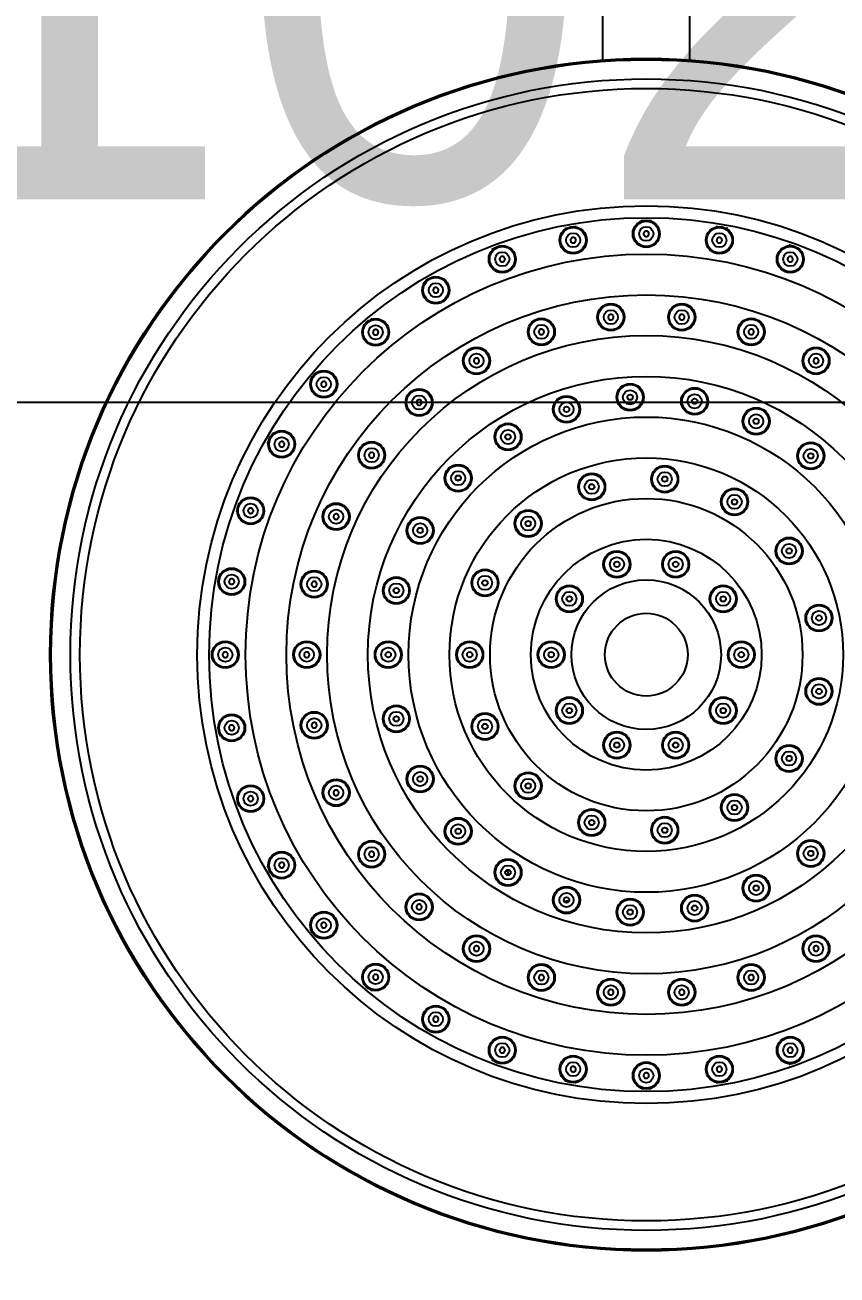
# Model space of a CAD drawing. Header units: millimetres. Extents: x -551172 to 227904, y -3435 to 261611.
# Drawn here: x 145126.3 to 145275.7, y 90721.6 to 90951.8 of the extents above; entities that cross this region are included whole.
import ezdxf

# ---------------------------------------------------------------- set-up
doc = ezdxf.new("R2010")
doc.units = ezdxf.units.MM
doc.header["$LTSCALE"] = 100
doc.header["$PDMODE"] = 3
doc.layers.get('DEFPOINTS').update_dxf_attribs({"color": 248})
doc.layers.add('E-DIM(IN)', color=14, linetype='Continuous')
doc.layers.add('F-HAT', color=251, linetype='Continuous')
doc.styles.add('YOURNAME', font='HYWULM.TTF')
doc.dimstyles.new('YOURNAME-50', dxfattribs={"dimscale": 50, "dimtxt": 1.8, "dimasz": 0.9, "dimexe": 1, "dimexo": 3, "dimgap": 0.7, "dimtad": 1, "dimdec": 0, "dimzin": 0, "dimdsep": 46, "dimtxsty": 'YOURNAME', "dimblk": 'ARCHTICK', "dimcen": 0, "dimclrd": 1, "dimclre": 1, "dimclrt": 7, "dimadec": 0, "dimazin": 0, "dimtfac": 1, "dimtdec": 0, "dimtix": 1, "dimtmove": 2, "dimatfit": 3, "dimldrblk": 'ARCHTICK', "dimfxl": 0, "dimtolj": 1, "dimtzin": 0, "dimarcsym": 0})

# ---------------------------------------------------------------- blocks, each defined once
blk = doc.blocks.new('_ArchTick')
at = {"color": 0, "linetype": 'ByBlock', "const_width": 0.15}
blk.add_lwpolyline([(-0.5, -0.5), (0.5, 0.5)], dxfattribs=at)
blk = doc.blocks.new('*D283')
at = {"layer": 'DEFPOINTS', "color": 0}
for p in [(144720.63, 90882.25), (144720.63, 90882.25), (145740.63, 90882.25)]:
    blk.add_point(p, dxfattribs=at)
at = {"layer": 'E-DIM(IN)', "lineweight": -2}
for p, q in [((144720.63, 91032.25), (144720.63, 90932.25)), ((145740.63, 91032.25), (145740.63, 90932.25)), ((145740.63, 90882.25), (144720.63, 90882.25))]:
    blk.add_line(p, q, dxfattribs=at)
at = {"layer": 'E-DIM(IN)', "lineweight": -2, "xscale": 45, "yscale": 45, "zscale": 45, "rotation": 180}
blk.add_blockref('_ArchTick', (144720.63, 90882.25), dxfattribs=at)
at = {"layer": 'E-DIM(IN)', "lineweight": -2, "xscale": 45, "yscale": 45, "zscale": 45}
blk.add_blockref('_ArchTick', (145740.63, 90882.25), dxfattribs=at)
at = {"layer": 'E-DIM(IN)', "color": 7, "insert": (145230.63, 90964.04), "char_height": 90, "attachment_point": 5, "style": 'YOURNAME'}
blk.add_mtext('\\A1;1020', dxfattribs=at)
blk = doc.blocks.new('*D291')
at = {"layer": 'DEFPOINTS', "color": 0}
for p in [(144905.63, 91301.8), (144905.63, 89901.8), (145120.92, 89901.8)]:
    blk.add_point(p, dxfattribs=at)
at = {"layer": 'E-DIM(IN)', "lineweight": -2}
for p, q in [((145055.63, 91301.8), (145170.92, 91301.8)), ((145120.92, 91301.8), (145120.92, 89901.8)), ((145055.63, 89901.8), (145170.92, 89901.8))]:
    blk.add_line(p, q, dxfattribs=at)
at = {"layer": 'E-DIM(IN)', "lineweight": -2, "xscale": 45, "yscale": 45, "zscale": 45}
for p, rotation in [((145120.92, 91301.8), 90), ((145120.92, 89901.8), 270)]:
    blk.add_blockref('_ArchTick', p, dxfattribs=dict(at, rotation=rotation))
at = {"layer": 'E-DIM(IN)', "color": 7, "insert": (145039.12, 90601.8), "char_height": 90, "attachment_point": 5, "rotation": 90, "style": 'YOURNAME'}
blk.add_mtext('\\A1;1400', dxfattribs=at)

msp = doc.modelspace()

# ---------------------------------------------------------------- linework, layer by layer
at = {"layer": 'F-HAT'}
for p, q in [((145232.63, 90945.33), (145232.63, 91171.8)), ((145248.63, 90945.33), (145248.63, 91171.8)), ((145259.76, 90897.58), (145259.81, 90897.75)), ((145258.59, 90893.19), (145258.64, 90893.39)), ((145251.06, 90884.42), (145251.01, 90884.23)), ((145249.93, 90880.21), (145249.88, 90880.02)), ((145259.34, 90877.08), (145259.12, 90877.02)), ((145271.65, 90874.62), (145271.6, 90874.8)), ((145203.92, 90867.4), (145203.74, 90867.35)), ((145206.41, 90868.07), (145205.84, 90867.92)), ((145208.47, 90868.62), (145208.28, 90868.57)), ((145229.21, 90868.8), (145229.25, 90868.62)), ((145230.37, 90864.44), (145230.42, 90864.26)), ((145198.88, 90856.42), (145198.92, 90856.24)), ((145233.19, 90853.92), (145233.25, 90853.7)), ((145234.12, 90850.46), (145234.18, 90850.23)), ((145196.43, 90846.22), (145196.49, 90846.02)), ((145270.36, 90841.21), (145270.54, 90841.25)), ((145274.71, 90842.37), (145274.9, 90842.42)), ((145256.23, 90837.42), (145256.54, 90837.5)), ((145258.65, 90838.07), (145258.97, 90838.15)), ((145222.6, 90833.59), (145222.29, 90833.5)), ((145225.02, 90834.23), (145224.72, 90834.15)), ((145192.98, 90825.65), (145192.68, 90825.57)), ((145195.54, 90826.33), (145195.23, 90826.25)), ((145177.58, 90821.52), (145177.42, 90821.48)), ((145181.98, 90822.7), (145181.77, 90822.64)), ((145247.14, 90821.19), (145247.08, 90821.43)), ((145248.07, 90817.73), (145248.01, 90817.96)), ((145207.38, 90805.37), (145207.46, 90805.08)), ((145208.15, 90802.49), (145208.23, 90802.19)), ((145271.24, 90801.68), (145271.47, 90801.45)), ((145273.13, 90799.79), (145273.37, 90799.55)), ((145214.5, 90798.1), (145214.55, 90797.92)), ((145215.01, 90796.19), (145215.27, 90795.24)), ((145215.74, 90793.5), (145215.78, 90793.33)), ((145225.55, 90790.38), (145226.45, 90790.62)), ((145228.22, 90791.09), (145228.37, 90791.13)), ((145223.6, 90789.85), (145223.79, 90789.9))]:
    msp.add_line(p, q, dxfattribs=at)
for centre, radius in [((145240.63, 90835.83), 109.79), ((145240.63, 90835.83), 109.68), ((145240.63, 90835.83), 109.53), ((145240.63, 90835.83), 106.01), ((145240.63, 90835.83), 104.26), ((145240.63, 90835.83), 82.66), ((145240.63, 90835.83), 80.46), ((145240.63, 90913.33), 2.5), ((145240.63, 90913.33), 2.32), ((145227.17, 90912.15), 2.5), ((145227.17, 90912.15), 2.32), ((145227.17, 90912.15), 1.31), ((145240.63, 90913.33), 1.31), ((145254.09, 90912.15), 2.5), ((145254.09, 90912.15), 2.32), ((145254.09, 90912.15), 1.31), ((145214.12, 90908.65), 2.5), ((145214.12, 90908.65), 2.32), ((145267.14, 90908.65), 2.5), ((145267.14, 90908.65), 2.32), ((145240.63, 90835.83), 73.76), ((145214.12, 90908.65), 1.31), ((145267.14, 90908.65), 1.31), ((145201.88, 90902.94), 2.5), ((145201.88, 90902.94), 2.32), ((145201.88, 90902.94), 1.31), ((145240.63, 90835.83), 66.24), ((145234.1, 90897.98), 2.5), ((145234.1, 90897.98), 2.32), ((145234.1, 90897.98), 1.31), ((145247.16, 90897.98), 2.5), ((145247.16, 90897.98), 2.32), ((145247.16, 90897.98), 1.31), ((145190.81, 90895.2), 2.5), ((145190.81, 90895.2), 2.32), ((145190.81, 90895.2), 1.31), ((145221.32, 90895.27), 2.5), ((145221.32, 90895.27), 2.32), ((145221.32, 90895.27), 1.31), ((145259.94, 90895.27), 2.5), ((145259.94, 90895.27), 2.32), ((145259.94, 90895.27), 1.31), ((145240.63, 90835.83), 58.76), ((145209.38, 90889.95), 2.5), ((145209.38, 90889.95), 2.32), ((145271.88, 90889.95), 2.5), ((145271.88, 90889.95), 2.32), ((145209.38, 90889.95), 1.31), ((145271.88, 90889.95), 1.31), ((145181.26, 90885.64), 2.5), ((145181.26, 90885.64), 2.32), ((145181.26, 90885.64), 1.31), ((145240.63, 90835.83), 51.24), ((145237.65, 90883.23), 2.5), ((145237.65, 90883.23), 2.32), ((145249.53, 90882.49), 2.5), ((145198.81, 90882.27), 2.5), ((145198.81, 90882.27), 2.32), ((145198.81, 90882.27), 1.31), ((145225.95, 90881), 2.5), ((145225.95, 90881), 2.32), ((145237.65, 90883.23), 1.31), ((145237.65, 90883.23), 0.5), ((145249.53, 90882.49), 2.32), ((145249.53, 90882.49), 1.31), ((145249.53, 90882.49), 0.5), ((145225.95, 90881), 1.31), ((145225.95, 90881), 0.5), ((145260.85, 90878.81), 2.5), ((145260.85, 90878.81), 2.32), ((145240.63, 90835.83), 43.76), ((145215.18, 90875.93), 2.5), ((145215.18, 90875.93), 2.32), ((145260.85, 90878.81), 1.31), ((145260.85, 90878.81), 0.5), ((145173.51, 90874.58), 2.5), ((145173.51, 90874.58), 2.32), ((145173.51, 90874.58), 1.31), ((145215.18, 90875.93), 1.31), ((145215.18, 90875.93), 0.5), ((145190.07, 90872.56), 2.5), ((145190.07, 90872.56), 2.32), ((145190.07, 90872.56), 1.31), ((145270.91, 90872.43), 2.5), ((145270.91, 90872.43), 2.32), ((145270.91, 90872.43), 1.31), ((145240.63, 90835.83), 36.24), ((145270.91, 90872.43), 0.5), ((145206, 90868.34), 2.5), ((145206, 90868.34), 2.32), ((145206, 90868.34), 1.31), ((145206, 90868.34), 0.5), ((145230.59, 90866.74), 2.5), ((145230.59, 90866.74), 2.32), ((145244.03, 90868.15), 2.5), ((145244.03, 90868.15), 2.32), ((145244.03, 90868.15), 1.31), ((145230.59, 90866.74), 1.31), ((145230.59, 90866.74), 0.5), ((145244.03, 90868.15), 0.5), ((145167.8, 90862.33), 2.5), ((145167.8, 90862.33), 2.32), ((145240.63, 90835.83), 28.76), ((145256.88, 90863.97), 2.5), ((145256.88, 90863.97), 2.32), ((145256.88, 90863.97), 1.31), ((145256.88, 90863.97), 0.5), ((145167.8, 90862.33), 1.31), ((145183.53, 90861.25), 2.5), ((145183.53, 90861.25), 2.32), ((145183.53, 90861.25), 1.31), ((145218.88, 90859.98), 2.5), ((145218.88, 90859.98), 2.32), ((145199, 90858.71), 2.5), ((145199, 90858.71), 2.32), ((145199, 90858.71), 1.31), ((145218.88, 90859.98), 1.31), ((145218.88, 90859.98), 0.5), ((145199, 90858.71), 0.5), ((145266.92, 90854.93), 2.5), ((145240.63, 90835.83), 21.24), ((145266.92, 90854.93), 2.32), ((145266.92, 90854.93), 1.31), ((145266.92, 90854.93), 0.5), ((145235.22, 90852.47), 2.5), ((145235.22, 90852.47), 2.32), ((145235.22, 90852.47), 1.31), ((145235.22, 90852.47), 0.5), ((145246.04, 90852.47), 2.5), ((145246.04, 90852.47), 2.32), ((145246.04, 90852.47), 1.31), ((145246.04, 90852.47), 0.5), ((145164.31, 90849.28), 2.5), ((145164.31, 90849.28), 2.32), ((145164.31, 90849.28), 1.31), ((145179.5, 90848.82), 2.5), ((145179.5, 90848.82), 2.32), ((145210.94, 90849.05), 2.5), ((145210.94, 90849.05), 2.32), ((145179.5, 90848.82), 1.31), ((145194.62, 90847.64), 2.5), ((145194.62, 90847.64), 2.32), ((145194.62, 90847.64), 1.31), ((145194.62, 90847.64), 0.5), ((145210.94, 90849.05), 1.31), ((145210.94, 90849.05), 0.5), ((145226.47, 90846.11), 2.5), ((145226.47, 90846.11), 2.32), ((145240.63, 90835.83), 13.76), ((145254.79, 90846.11), 2.5), ((145254.79, 90846.11), 2.32), ((145226.47, 90846.11), 1.31), ((145226.47, 90846.11), 0.5), ((145254.79, 90846.11), 1.31), ((145254.79, 90846.11), 0.5), ((145272.42, 90842.58), 2.5), ((145272.42, 90842.58), 2.32), ((145272.42, 90842.58), 1.31), ((145240.63, 90835.83), 7.62), ((145272.42, 90842.58), 0.5), ((145163.13, 90835.83), 2.5), ((145163.13, 90835.83), 2.32), ((145163.13, 90835.83), 1.31), ((145178.13, 90835.83), 2.5), ((145178.13, 90835.83), 2.32), ((145178.13, 90835.83), 1.31), ((145193.13, 90835.83), 2.5), ((145193.13, 90835.83), 2.32), ((145193.13, 90835.83), 1.31), ((145208.13, 90835.83), 2.5), ((145208.13, 90835.83), 2.32), ((145208.13, 90835.83), 1.31), ((145223.13, 90835.83), 2.5), ((145223.13, 90835.83), 2.32), ((145223.13, 90835.83), 1.31), ((145258.13, 90835.83), 2.5), ((145258.13, 90835.83), 2.32), ((145258.13, 90835.83), 1.31), ((145193.13, 90835.83), 0.5), ((145208.13, 90835.83), 0.5), ((145223.13, 90835.83), 0.5), ((145258.13, 90835.83), 0.5), ((145272.42, 90829.07), 2.5), ((145272.42, 90829.07), 2.32), ((145272.42, 90829.07), 1.31), ((145226.47, 90825.54), 2.5), ((145226.47, 90825.54), 2.32), ((145254.79, 90825.54), 2.5), ((145254.79, 90825.54), 2.32), ((145272.42, 90829.07), 0.5), ((145179.5, 90822.83), 2.5), ((145179.5, 90822.83), 2.32), ((145194.62, 90824.01), 2.5), ((145194.62, 90824.01), 2.32), ((145194.62, 90824.01), 1.31), ((145210.94, 90822.61), 2.5), ((145226.47, 90825.54), 1.31), ((145226.47, 90825.54), 0.5), ((145254.79, 90825.54), 1.31), ((145254.79, 90825.54), 0.5), ((145164.31, 90822.37), 2.5), ((145164.31, 90822.37), 2.32), ((145164.31, 90822.37), 1.31), ((145179.5, 90822.83), 1.31), ((145194.62, 90824.01), 0.5), ((145210.94, 90822.61), 2.32), ((145210.94, 90822.61), 1.31), ((145210.94, 90822.61), 0.5), ((145235.22, 90819.18), 2.5), ((145235.22, 90819.18), 2.32), ((145235.22, 90819.18), 1.31), ((145246.04, 90819.18), 2.5), ((145246.04, 90819.18), 2.32), ((145246.04, 90819.18), 1.31), ((145235.22, 90819.18), 0.5), ((145246.04, 90819.18), 0.5), ((145266.92, 90816.72), 2.5), ((145266.92, 90816.72), 2.32), ((145266.92, 90816.72), 1.31), ((145266.92, 90816.72), 0.5), ((145199, 90812.94), 2.5), ((145199, 90812.94), 2.32), ((145199, 90812.94), 1.31), ((145218.88, 90811.67), 2.5), ((145218.88, 90811.67), 2.32), ((145167.8, 90809.32), 2.5), ((145167.8, 90809.32), 2.32), ((145183.53, 90810.41), 2.5), ((145183.53, 90810.41), 2.32), ((145183.53, 90810.41), 1.31), ((145199, 90812.94), 0.5), ((145218.88, 90811.67), 1.31), ((145218.88, 90811.67), 0.5), ((145167.8, 90809.32), 1.31), ((145256.88, 90807.68), 2.5), ((145256.88, 90807.68), 2.32), ((145256.88, 90807.68), 1.31), ((145230.59, 90804.92), 2.5), ((145230.59, 90804.92), 2.32), ((145256.88, 90807.68), 0.5), ((145206, 90803.31), 2.5), ((145206, 90803.31), 2.32), ((145206, 90803.31), 1.31), ((145230.59, 90804.92), 1.31), ((145230.59, 90804.92), 0.5), ((145244.03, 90803.51), 2.5), ((145244.03, 90803.51), 2.32), ((145244.03, 90803.51), 1.31), ((145206, 90803.31), 0.5), ((145244.03, 90803.51), 0.5), ((145190.07, 90799.09), 2.5), ((145190.07, 90799.09), 2.32), ((145190.07, 90799.09), 1.31), ((145270.91, 90799.23), 2.5), ((145270.91, 90799.23), 2.32), ((145270.91, 90799.23), 1.31), ((145173.51, 90797.08), 2.5), ((145173.51, 90797.08), 2.32), ((145173.51, 90797.08), 1.31), ((145215.18, 90795.72), 2.5), ((145215.18, 90795.72), 2.32), ((145270.91, 90799.23), 0.5), ((145215.18, 90795.72), 1.31), ((145215.18, 90795.72), 0.5), ((145260.85, 90792.85), 2.5), ((145260.85, 90792.85), 2.32), ((145225.95, 90790.65), 2.5), ((145225.95, 90790.65), 2.32), ((145260.85, 90792.85), 1.31), ((145260.85, 90792.85), 0.5), ((145198.81, 90789.38), 2.5), ((145198.81, 90789.38), 2.32), ((145198.81, 90789.38), 1.31), ((145225.95, 90790.65), 1.31), ((145225.95, 90790.65), 0.5), ((145237.65, 90788.42), 2.5), ((145237.65, 90788.42), 2.32), ((145249.53, 90789.17), 2.5), ((145249.53, 90789.17), 2.32), ((145181.26, 90786.01), 2.5), ((145181.26, 90786.01), 2.32), ((145237.65, 90788.42), 1.31), ((145237.65, 90788.42), 0.5), ((145249.53, 90789.17), 1.31), ((145249.53, 90789.17), 0.5), ((145181.26, 90786.01), 1.31), ((145209.38, 90781.7), 2.5), ((145209.38, 90781.7), 2.32), ((145271.88, 90781.7), 2.5), ((145271.88, 90781.7), 2.32), ((145209.38, 90781.7), 1.31), ((145271.88, 90781.7), 1.31), ((145190.81, 90776.46), 2.5), ((145190.81, 90776.46), 2.32), ((145190.81, 90776.46), 1.31), ((145221.32, 90776.39), 2.5), ((145221.32, 90776.39), 2.32), ((145221.32, 90776.39), 1.31), ((145259.94, 90776.39), 2.5), ((145259.94, 90776.39), 2.32), ((145259.94, 90776.39), 1.31), ((145234.1, 90773.67), 2.5), ((145234.1, 90773.67), 2.32), ((145234.1, 90773.67), 1.31), ((145247.16, 90773.67), 2.5), ((145247.16, 90773.67), 2.32), ((145247.16, 90773.67), 1.31), ((145201.88, 90768.71), 2.5), ((145201.88, 90768.71), 2.32), ((145201.88, 90768.71), 1.31), ((145214.12, 90763), 2.5), ((145214.12, 90763), 2.32), ((145267.14, 90763), 2.5), ((145267.14, 90763), 2.32), ((145214.12, 90763), 1.31), ((145267.14, 90763), 1.31), ((145227.17, 90759.5), 2.5), ((145227.17, 90759.5), 2.32), ((145227.17, 90759.5), 1.31), ((145240.63, 90758.33), 2.5), ((145240.63, 90758.33), 2.32), ((145254.09, 90759.5), 2.5), ((145254.09, 90759.5), 2.32), ((145254.09, 90759.5), 1.31), ((145240.63, 90758.33), 1.31)]:
    msp.add_circle(centre, radius, dxfattribs=at)
for start, end in [(89.3325, 90.6661), (99.2872, 100.8366), (79.1614, 80.7115), (109.9989, 110.8672), (70.0011, 70.8393), (120.0033, 120.7866), (129.2273, 130.6163), (139.3828, 140.7709), (149.2118, 150.8674), (160.0011, 160.8393), (169.1614, 170.7115), (179.3197, 180.6798), (189.2872, 190.8366), (199.1588, 199.9989), (209.1305, 210.7866), (219.2273, 220.6163), (229.3828, 230.7709), (239.2118, 239.9967), (249.1308, 250.0011), (289.1588, 289.9989), (259.1614, 260.7115), (279.2872, 280.8366), (269.3325, 270.6661)]:
    msp.add_arc((145240.63, 90835.83), 79.87, start, end, dxfattribs=at)
for points, knots in [([(145227.08, 90912.64), (145227.01, 90912.63), (145226.87, 90912.57), (145226.72, 90912.4), (145226.66, 90912.17), (145226.7, 90911.95), (145226.83, 90911.76), (145227.03, 90911.65), (145227.19, 90911.64), (145227.26, 90911.66)], [0, 0, 0, 0, 0.222134, 0.444291, 0.666477, 0.888675, 1.110861, 1.333018, 1.555152, 1.555152, 1.555152, 1.555152]), ([(145227.26, 90911.66), (145227.33, 90911.67), (145227.47, 90911.73), (145227.62, 90911.9), (145227.69, 90912.12), (145227.65, 90912.35), (145227.51, 90912.54), (145227.31, 90912.65), (145227.16, 90912.65), (145227.08, 90912.64)], [0, 0, 0, 0, 0.222133, 0.444289, 0.666476, 0.888675, 1.110862, 1.333019, 1.555152, 1.555152, 1.555152, 1.555152]), ([(145240.63, 90913.83), (145240.56, 90913.83), (145240.4, 90913.79), (145240.23, 90913.65), (145240.13, 90913.44), (145240.13, 90913.21), (145240.23, 90913), (145240.4, 90912.86), (145240.56, 90912.83), (145240.63, 90912.83)], [0, 0, 0, 0, 0.222134, 0.444291, 0.666477, 0.888675, 1.110861, 1.333018, 1.555152, 1.555152, 1.555152, 1.555152]), ([(145240.63, 90912.83), (145240.7, 90912.83), (145240.85, 90912.86), (145241.03, 90913), (145241.13, 90913.21), (145241.13, 90913.44), (145241.03, 90913.65), (145240.85, 90913.79), (145240.7, 90913.83), (145240.63, 90913.83)], [0, 0, 0, 0, 0.222133, 0.444289, 0.666476, 0.888675, 1.110862, 1.333019, 1.555152, 1.555152, 1.555152, 1.555152]), ([(145254.17, 90912.64), (145254.1, 90912.65), (145253.95, 90912.65), (145253.75, 90912.54), (145253.61, 90912.35), (145253.57, 90912.12), (145253.63, 90911.9), (145253.79, 90911.73), (145253.93, 90911.67), (145254, 90911.66)], [0, 0, 0, 0, 0.222134, 0.444291, 0.666477, 0.888675, 1.110861, 1.333018, 1.555152, 1.555152, 1.555152, 1.555152]), ([(145254, 90911.66), (145254.07, 90911.64), (145254.23, 90911.65), (145254.43, 90911.76), (145254.56, 90911.95), (145254.6, 90912.17), (145254.54, 90912.4), (145254.39, 90912.57), (145254.25, 90912.63), (145254.17, 90912.64)], [0, 0, 0, 0, 0.222133, 0.444289, 0.666476, 0.888675, 1.110862, 1.333019, 1.555152, 1.555152, 1.555152, 1.555152]), ([(145213.95, 90909.12), (145213.88, 90909.1), (145213.75, 90909.01), (145213.63, 90908.82), (145213.61, 90908.59), (145213.69, 90908.37), (145213.85, 90908.21), (145214.07, 90908.14), (145214.22, 90908.16), (145214.29, 90908.18)], [0, 0, 0, 0, 0.222134, 0.444291, 0.666477, 0.888675, 1.110861, 1.333018, 1.555152, 1.555152, 1.555152, 1.555152]), ([(145214.29, 90908.18), (145214.36, 90908.21), (145214.49, 90908.29), (145214.61, 90908.49), (145214.64, 90908.72), (145214.56, 90908.93), (145214.39, 90909.09), (145214.17, 90909.17), (145214.02, 90909.15), (145213.95, 90909.12)], [0, 0, 0, 0, 0.222133, 0.444289, 0.666476, 0.888675, 1.110862, 1.333019, 1.555152, 1.555152, 1.555152, 1.555152]), ([(145267.31, 90909.12), (145267.24, 90909.15), (145267.08, 90909.17), (145266.87, 90909.09), (145266.7, 90908.93), (145266.62, 90908.72), (145266.65, 90908.49), (145266.77, 90908.29), (145266.9, 90908.21), (145266.96, 90908.18)], [0, 0, 0, 0, 0.222134, 0.444291, 0.666477, 0.888675, 1.110861, 1.333018, 1.555152, 1.555152, 1.555152, 1.555152]), ([(145266.96, 90908.18), (145267.03, 90908.16), (145267.19, 90908.14), (145267.4, 90908.21), (145267.57, 90908.37), (145267.65, 90908.59), (145267.62, 90908.82), (145267.51, 90909.01), (145267.38, 90909.1), (145267.31, 90909.12)], [0, 0, 0, 0, 0.222133, 0.444289, 0.666476, 0.888675, 1.110862, 1.333019, 1.555152, 1.555152, 1.555152, 1.555152]), ([(145201.63, 90903.38), (145201.57, 90903.34), (145201.45, 90903.23), (145201.37, 90903.02), (145201.39, 90902.79), (145201.5, 90902.59), (145201.69, 90902.46), (145201.92, 90902.43), (145202.07, 90902.47), (145202.13, 90902.51)], [0, 0, 0, 0, 0.222134, 0.444291, 0.666477, 0.888675, 1.110861, 1.333018, 1.555152, 1.555152, 1.555152, 1.555152]), ([(145202.13, 90902.51), (145202.19, 90902.55), (145202.31, 90902.65), (145202.39, 90902.87), (145202.37, 90903.1), (145202.26, 90903.29), (145202.07, 90903.42), (145201.84, 90903.46), (145201.69, 90903.41), (145201.63, 90903.38)], [0, 0, 0, 0, 0.222133, 0.444289, 0.666476, 0.888675, 1.110862, 1.333019, 1.555152, 1.555152, 1.555152, 1.555152]), ([(145234.04, 90898.48), (145233.97, 90898.47), (145233.82, 90898.42), (145233.66, 90898.26), (145233.58, 90898.05), (145233.61, 90897.82), (145233.73, 90897.62), (145233.92, 90897.5), (145234.07, 90897.48), (145234.15, 90897.49)], [0, 0, 0, 0, 0.222339, 0.444684, 0.667037, 0.889392, 1.111744, 1.334089, 1.556428, 1.556428, 1.556428, 1.556428]), ([(145234.15, 90897.49), (145234.22, 90897.5), (145234.37, 90897.54), (145234.53, 90897.71), (145234.61, 90897.92), (145234.59, 90898.15), (145234.46, 90898.35), (145234.27, 90898.47), (145234.12, 90898.49), (145234.04, 90898.48)], [0, 0, 0, 0, 0.222339, 0.444684, 0.667036, 0.889392, 1.111744, 1.334089, 1.556428, 1.556428, 1.556428, 1.556428]), ([(145247.21, 90898.48), (145247.14, 90898.49), (145246.99, 90898.47), (145246.79, 90898.35), (145246.67, 90898.15), (145246.65, 90897.92), (145246.73, 90897.71), (145246.89, 90897.54), (145247.04, 90897.5), (145247.11, 90897.49)], [0, 0, 0, 0, 0.222339, 0.444684, 0.667037, 0.889392, 1.111744, 1.334089, 1.556428, 1.556428, 1.556428, 1.556428]), ([(145247.11, 90897.49), (145247.18, 90897.48), (145247.34, 90897.5), (145247.53, 90897.62), (145247.65, 90897.82), (145247.68, 90898.05), (145247.6, 90898.26), (145247.43, 90898.42), (145247.29, 90898.47), (145247.21, 90898.48)], [0, 0, 0, 0, 0.222339, 0.444684, 0.667036, 0.889392, 1.111744, 1.334089, 1.556428, 1.556428, 1.556428, 1.556428]), ([(145190.49, 90895.58), (145190.44, 90895.53), (145190.34, 90895.41), (145190.3, 90895.18), (145190.35, 90894.96), (145190.5, 90894.78), (145190.71, 90894.69), (145190.94, 90894.69), (145191.08, 90894.76), (145191.13, 90894.81)], [0, 0, 0, 0, 0.222134, 0.444291, 0.666477, 0.888675, 1.110861, 1.333018, 1.555152, 1.555152, 1.555152, 1.555152]), ([(145191.13, 90894.81), (145191.19, 90894.86), (145191.28, 90894.98), (145191.33, 90895.21), (145191.27, 90895.43), (145191.13, 90895.61), (145190.92, 90895.7), (145190.69, 90895.7), (145190.55, 90895.62), (145190.49, 90895.58)], [0, 0, 0, 0, 0.222133, 0.444289, 0.666476, 0.888675, 1.110862, 1.333019, 1.555152, 1.555152, 1.555152, 1.555152]), ([(145221.16, 90895.74), (145221.09, 90895.72), (145220.96, 90895.64), (145220.83, 90895.45), (145220.8, 90895.22), (145220.87, 90895), (145221.03, 90894.84), (145221.25, 90894.76), (145221.4, 90894.77), (145221.47, 90894.79)], [0, 0, 0, 0, 0.222339, 0.444684, 0.667037, 0.889392, 1.111744, 1.334089, 1.556428, 1.556428, 1.556428, 1.556428]), ([(145221.47, 90894.79), (145221.54, 90894.82), (145221.67, 90894.89), (145221.8, 90895.09), (145221.83, 90895.31), (145221.76, 90895.53), (145221.6, 90895.7), (145221.39, 90895.78), (145221.23, 90895.77), (145221.16, 90895.74)], [0, 0, 0, 0, 0.222339, 0.444684, 0.667036, 0.889392, 1.111744, 1.334089, 1.556428, 1.556428, 1.556428, 1.556428]), ([(145260.1, 90895.74), (145260.03, 90895.77), (145259.87, 90895.78), (145259.66, 90895.7), (145259.5, 90895.53), (145259.43, 90895.31), (145259.46, 90895.09), (145259.59, 90894.89), (145259.72, 90894.82), (145259.79, 90894.79)], [0, 0, 0, 0, 0.222339, 0.444684, 0.667037, 0.889392, 1.111744, 1.334089, 1.556428, 1.556428, 1.556428, 1.556428]), ([(145259.79, 90894.79), (145259.86, 90894.77), (145260.01, 90894.76), (145260.23, 90894.84), (145260.39, 90895), (145260.46, 90895.22), (145260.43, 90895.45), (145260.3, 90895.64), (145260.17, 90895.72), (145260.1, 90895.74)], [0, 0, 0, 0, 0.222339, 0.444684, 0.667036, 0.889392, 1.111744, 1.334089, 1.556428, 1.556428, 1.556428, 1.556428]), ([(145209.13, 90890.39), (145209.07, 90890.35), (145208.95, 90890.24), (145208.87, 90890.03), (145208.89, 90889.8), (145209, 90889.6), (145209.19, 90889.47), (145209.42, 90889.44), (145209.57, 90889.48), (145209.63, 90889.52)], [0, 0, 0, 0, 0.222339, 0.444684, 0.667037, 0.889392, 1.111744, 1.334089, 1.556428, 1.556428, 1.556428, 1.556428]), ([(145209.63, 90889.52), (145209.69, 90889.56), (145209.81, 90889.66), (145209.89, 90889.88), (145209.87, 90890.11), (145209.76, 90890.3), (145209.57, 90890.43), (145209.34, 90890.47), (145209.19, 90890.42), (145209.13, 90890.39)], [0, 0, 0, 0, 0.222339, 0.444684, 0.667036, 0.889392, 1.111744, 1.334089, 1.556428, 1.556428, 1.556428, 1.556428]), ([(145272.13, 90890.39), (145272.06, 90890.42), (145271.92, 90890.47), (145271.69, 90890.43), (145271.5, 90890.3), (145271.39, 90890.11), (145271.37, 90889.88), (145271.45, 90889.66), (145271.57, 90889.56), (145271.63, 90889.52)], [0, 0, 0, 0, 0.222339, 0.444684, 0.667037, 0.889392, 1.111744, 1.334089, 1.556428, 1.556428, 1.556428, 1.556428]), ([(145271.63, 90889.52), (145271.69, 90889.48), (145271.84, 90889.44), (145272.07, 90889.47), (145272.26, 90889.6), (145272.37, 90889.8), (145272.39, 90890.03), (145272.31, 90890.24), (145272.19, 90890.35), (145272.13, 90890.39)], [0, 0, 0, 0, 0.222339, 0.444684, 0.667036, 0.889392, 1.111744, 1.334089, 1.556428, 1.556428, 1.556428, 1.556428]), ([(145180.88, 90885.96), (145180.83, 90885.91), (145180.76, 90885.77), (145180.76, 90885.54), (145180.85, 90885.33), (145181.03, 90885.18), (145181.25, 90885.13), (145181.47, 90885.17), (145181.6, 90885.26), (145181.64, 90885.32)], [0, 0, 0, 0, 0.222134, 0.444291, 0.666477, 0.888675, 1.110861, 1.333018, 1.555152, 1.555152, 1.555152, 1.555152]), ([(145181.64, 90885.32), (145181.69, 90885.38), (145181.76, 90885.52), (145181.77, 90885.74), (145181.67, 90885.95), (145181.5, 90886.1), (145181.27, 90886.16), (145181.05, 90886.11), (145180.93, 90886.02), (145180.88, 90885.96)], [0, 0, 0, 0, 0.222133, 0.444289, 0.666476, 0.888675, 1.110862, 1.333019, 1.555152, 1.555152, 1.555152, 1.555152]), ([(145198.47, 90882.64), (145198.42, 90882.59), (145198.33, 90882.47), (145198.29, 90882.24), (145198.36, 90882.02), (145198.51, 90881.85), (145198.72, 90881.76), (145198.95, 90881.78), (145199.09, 90881.85), (145199.14, 90881.9)], [0, 0, 0, 0, 0.222339, 0.444684, 0.667037, 0.889392, 1.111744, 1.334089, 1.556428, 1.556428, 1.556428, 1.556428]), ([(145199.14, 90881.9), (145199.2, 90881.95), (145199.29, 90882.08), (145199.32, 90882.3), (145199.26, 90882.52), (145199.11, 90882.7), (145198.89, 90882.78), (145198.66, 90882.77), (145198.53, 90882.69), (145198.47, 90882.64)], [0, 0, 0, 0, 0.222339, 0.444684, 0.667036, 0.889392, 1.111744, 1.334089, 1.556428, 1.556428, 1.556428, 1.556428]), ([(145173.08, 90874.83), (145173.04, 90874.76), (145173, 90874.61), (145173.03, 90874.39), (145173.16, 90874.2), (145173.36, 90874.08), (145173.59, 90874.07), (145173.8, 90874.15), (145173.91, 90874.26), (145173.95, 90874.33)], [0, 0, 0, 0, 0.222134, 0.444291, 0.666477, 0.888675, 1.110861, 1.333018, 1.555152, 1.555152, 1.555152, 1.555152]), ([(145173.95, 90874.33), (145173.98, 90874.39), (145174.03, 90874.54), (145173.99, 90874.77), (145173.86, 90874.96), (145173.67, 90875.07), (145173.44, 90875.09), (145173.22, 90875), (145173.12, 90874.89), (145173.08, 90874.83)], [0, 0, 0, 0, 0.222133, 0.444289, 0.666476, 0.888675, 1.110862, 1.333019, 1.555152, 1.555152, 1.555152, 1.555152]), ([(145189.66, 90872.86), (145189.62, 90872.8), (145189.56, 90872.66), (145189.57, 90872.43), (145189.68, 90872.22), (145189.86, 90872.09), (145190.09, 90872.05), (145190.31, 90872.11), (145190.43, 90872.21), (145190.47, 90872.27)], [0, 0, 0, 0, 0.222339, 0.444684, 0.667037, 0.889392, 1.111744, 1.334089, 1.556428, 1.556428, 1.556428, 1.556428]), ([(145190.47, 90872.27), (145190.51, 90872.33), (145190.57, 90872.47), (145190.56, 90872.7), (145190.46, 90872.9), (145190.27, 90873.04), (145190.04, 90873.08), (145189.82, 90873.02), (145189.71, 90872.92), (145189.66, 90872.86)], [0, 0, 0, 0, 0.222339, 0.444684, 0.667036, 0.889392, 1.111744, 1.334089, 1.556428, 1.556428, 1.556428, 1.556428]), ([(145167.33, 90862.5), (145167.31, 90862.43), (145167.29, 90862.28), (145167.36, 90862.06), (145167.52, 90861.9), (145167.74, 90861.82), (145167.97, 90861.84), (145168.16, 90861.96), (145168.25, 90862.09), (145168.27, 90862.16)], [0, 0, 0, 0, 0.222134, 0.444291, 0.666477, 0.888675, 1.110861, 1.333018, 1.555152, 1.555152, 1.555152, 1.555152]), ([(145168.27, 90862.16), (145168.3, 90862.23), (145168.32, 90862.38), (145168.24, 90862.6), (145168.08, 90862.77), (145167.87, 90862.85), (145167.64, 90862.82), (145167.44, 90862.7), (145167.36, 90862.57), (145167.33, 90862.5)], [0, 0, 0, 0, 0.222133, 0.444289, 0.666476, 0.888675, 1.110862, 1.333019, 1.555152, 1.555152, 1.555152, 1.555152]), ([(145183.08, 90861.45), (145183.05, 90861.38), (145183.02, 90861.23), (145183.07, 90861.01), (145183.22, 90860.83), (145183.43, 90860.74), (145183.66, 90860.75), (145183.87, 90860.85), (145183.96, 90860.98), (145183.99, 90861.04)], [0, 0, 0, 0, 0.222339, 0.444684, 0.667037, 0.889392, 1.111744, 1.334089, 1.556428, 1.556428, 1.556428, 1.556428]), ([(145183.99, 90861.04), (145184.02, 90861.11), (145184.05, 90861.26), (145183.99, 90861.49), (145183.84, 90861.66), (145183.63, 90861.75), (145183.4, 90861.75), (145183.2, 90861.64), (145183.11, 90861.52), (145183.08, 90861.45)], [0, 0, 0, 0, 0.222339, 0.444684, 0.667036, 0.889392, 1.111744, 1.334089, 1.556428, 1.556428, 1.556428, 1.556428]), ([(145163.82, 90849.37), (145163.8, 90849.3), (145163.81, 90849.14), (145163.92, 90848.94), (145164.11, 90848.81), (145164.33, 90848.77), (145164.55, 90848.83), (145164.73, 90848.98), (145164.79, 90849.12), (145164.8, 90849.2)], [0, 0, 0, 0, 0.222134, 0.444291, 0.666477, 0.888675, 1.110861, 1.333018, 1.555152, 1.555152, 1.555152, 1.555152]), ([(145164.8, 90849.2), (145164.81, 90849.27), (145164.8, 90849.42), (145164.69, 90849.63), (145164.51, 90849.76), (145164.28, 90849.8), (145164.06, 90849.74), (145163.89, 90849.59), (145163.83, 90849.44), (145163.82, 90849.37)], [0, 0, 0, 0, 0.222133, 0.444289, 0.666476, 0.888675, 1.110862, 1.333019, 1.555152, 1.555152, 1.555152, 1.555152]), ([(145179.01, 90848.93), (145178.99, 90848.85), (145178.99, 90848.7), (145179.1, 90848.49), (145179.28, 90848.35), (145179.5, 90848.3), (145179.73, 90848.36), (145179.9, 90848.51), (145179.97, 90848.65), (145179.98, 90848.72)], [0, 0, 0, 0, 0.222339, 0.444684, 0.667037, 0.889392, 1.111744, 1.334089, 1.556428, 1.556428, 1.556428, 1.556428]), ([(145179.98, 90848.72), (145180, 90848.79), (145180, 90848.94), (145179.89, 90849.15), (145179.71, 90849.29), (145179.49, 90849.34), (145179.26, 90849.28), (145179.09, 90849.14), (145179.02, 90849), (145179.01, 90848.93)], [0, 0, 0, 0, 0.222339, 0.444684, 0.667036, 0.889392, 1.111744, 1.334089, 1.556428, 1.556428, 1.556428, 1.556428]), ([(145163.63, 90835.83), (145163.63, 90835.9), (145163.6, 90836.05), (145163.45, 90836.23), (145163.24, 90836.33), (145163.02, 90836.33), (145162.81, 90836.23), (145162.66, 90836.05), (145162.63, 90835.9), (145162.63, 90835.83)], [0, 0, 0, 0, 0.222133, 0.444289, 0.666476, 0.888675, 1.110862, 1.333019, 1.555152, 1.555152, 1.555152, 1.555152]), ([(145162.63, 90835.83), (145162.63, 90835.75), (145162.66, 90835.6), (145162.81, 90835.42), (145163.02, 90835.32), (145163.24, 90835.32), (145163.45, 90835.42), (145163.6, 90835.6), (145163.63, 90835.75), (145163.63, 90835.83)], [0, 0, 0, 0, 0.222134, 0.444291, 0.666477, 0.888675, 1.110861, 1.333018, 1.555152, 1.555152, 1.555152, 1.555152]), ([(145178.63, 90835.83), (145178.63, 90835.9), (145178.6, 90836.05), (145178.45, 90836.23), (145178.24, 90836.33), (145178.01, 90836.33), (145177.81, 90836.23), (145177.66, 90836.05), (145177.63, 90835.9), (145177.63, 90835.83)], [0, 0, 0, 0, 0.222339, 0.444684, 0.667036, 0.889392, 1.111744, 1.334089, 1.556428, 1.556428, 1.556428, 1.556428]), ([(145177.63, 90835.83), (145177.63, 90835.75), (145177.66, 90835.6), (145177.81, 90835.42), (145178.01, 90835.32), (145178.24, 90835.32), (145178.45, 90835.42), (145178.6, 90835.6), (145178.63, 90835.75), (145178.63, 90835.83)], [0, 0, 0, 0, 0.222339, 0.444684, 0.667037, 0.889392, 1.111744, 1.334089, 1.556428, 1.556428, 1.556428, 1.556428]), ([(145164.8, 90822.46), (145164.79, 90822.53), (145164.73, 90822.67), (145164.55, 90822.82), (145164.33, 90822.88), (145164.11, 90822.85), (145163.92, 90822.71), (145163.81, 90822.51), (145163.8, 90822.36), (145163.82, 90822.28)], [0, 0, 0, 0, 0.222133, 0.444289, 0.666476, 0.888675, 1.110862, 1.333019, 1.555152, 1.555152, 1.555152, 1.555152]), ([(145179.98, 90822.94), (145179.97, 90823.01), (145179.9, 90823.15), (145179.73, 90823.29), (145179.5, 90823.35), (145179.28, 90823.3), (145179.1, 90823.16), (145178.99, 90822.96), (145178.99, 90822.8), (145179.01, 90822.73)], [0, 0, 0, 0, 0.222339, 0.444684, 0.667036, 0.889392, 1.111744, 1.334089, 1.556428, 1.556428, 1.556428, 1.556428]), ([(145179.01, 90822.73), (145179.02, 90822.66), (145179.09, 90822.52), (145179.26, 90822.37), (145179.49, 90822.32), (145179.71, 90822.36), (145179.89, 90822.5), (145180, 90822.71), (145180, 90822.86), (145179.98, 90822.94)], [0, 0, 0, 0, 0.222339, 0.444684, 0.667037, 0.889392, 1.111744, 1.334089, 1.556428, 1.556428, 1.556428, 1.556428]), ([(145163.82, 90822.28), (145163.83, 90822.21), (145163.89, 90822.07), (145164.06, 90821.92), (145164.28, 90821.85), (145164.51, 90821.89), (145164.69, 90822.03), (145164.8, 90822.23), (145164.81, 90822.38), (145164.8, 90822.46)], [0, 0, 0, 0, 0.222134, 0.444291, 0.666477, 0.888675, 1.110861, 1.333018, 1.555152, 1.555152, 1.555152, 1.555152]), ([(145168.27, 90809.49), (145168.25, 90809.56), (145168.16, 90809.69), (145167.97, 90809.81), (145167.74, 90809.83), (145167.52, 90809.75), (145167.36, 90809.59), (145167.29, 90809.37), (145167.31, 90809.22), (145167.33, 90809.15)], [0, 0, 0, 0, 0.222133, 0.444289, 0.666476, 0.888675, 1.110862, 1.333019, 1.555152, 1.555152, 1.555152, 1.555152]), ([(145167.33, 90809.15), (145167.36, 90809.08), (145167.44, 90808.95), (145167.64, 90808.83), (145167.87, 90808.81), (145168.08, 90808.89), (145168.24, 90809.05), (145168.32, 90809.27), (145168.3, 90809.42), (145168.27, 90809.49)], [0, 0, 0, 0, 0.222134, 0.444291, 0.666477, 0.888675, 1.110861, 1.333018, 1.555152, 1.555152, 1.555152, 1.555152]), ([(145183.99, 90810.61), (145183.96, 90810.68), (145183.87, 90810.8), (145183.66, 90810.91), (145183.43, 90810.91), (145183.22, 90810.82), (145183.07, 90810.64), (145183.02, 90810.42), (145183.05, 90810.27), (145183.08, 90810.2)], [0, 0, 0, 0, 0.222339, 0.444684, 0.667036, 0.889392, 1.111744, 1.334089, 1.556428, 1.556428, 1.556428, 1.556428]), ([(145183.08, 90810.2), (145183.11, 90810.14), (145183.2, 90810.01), (145183.4, 90809.91), (145183.63, 90809.9), (145183.84, 90809.99), (145183.99, 90810.17), (145184.05, 90810.39), (145184.02, 90810.54), (145183.99, 90810.61)], [0, 0, 0, 0, 0.222339, 0.444684, 0.667037, 0.889392, 1.111744, 1.334089, 1.556428, 1.556428, 1.556428, 1.556428]), ([(145173.95, 90797.33), (145173.91, 90797.39), (145173.8, 90797.5), (145173.59, 90797.59), (145173.36, 90797.57), (145173.16, 90797.46), (145173.03, 90797.27), (145173, 90797.04), (145173.04, 90796.89), (145173.08, 90796.83)], [0, 0, 0, 0, 0.222133, 0.444289, 0.666476, 0.888675, 1.110862, 1.333019, 1.555152, 1.555152, 1.555152, 1.555152]), ([(145190.47, 90799.38), (145190.43, 90799.44), (145190.31, 90799.55), (145190.09, 90799.61), (145189.86, 90799.57), (145189.68, 90799.43), (145189.57, 90799.23), (145189.56, 90799), (145189.62, 90798.86), (145189.66, 90798.8)], [0, 0, 0, 0, 0.222339, 0.444684, 0.667036, 0.889392, 1.111744, 1.334089, 1.556428, 1.556428, 1.556428, 1.556428]), ([(145189.66, 90798.8), (145189.71, 90798.74), (145189.82, 90798.64), (145190.04, 90798.57), (145190.27, 90798.62), (145190.46, 90798.75), (145190.56, 90798.95), (145190.57, 90799.18), (145190.51, 90799.32), (145190.47, 90799.38)], [0, 0, 0, 0, 0.222339, 0.444684, 0.667037, 0.889392, 1.111744, 1.334089, 1.556428, 1.556428, 1.556428, 1.556428]), ([(145173.08, 90796.83), (145173.12, 90796.76), (145173.22, 90796.65), (145173.44, 90796.57), (145173.67, 90796.58), (145173.86, 90796.7), (145173.99, 90796.89), (145174.03, 90797.12), (145173.98, 90797.26), (145173.95, 90797.33)], [0, 0, 0, 0, 0.222134, 0.444291, 0.666477, 0.888675, 1.110861, 1.333018, 1.555152, 1.555152, 1.555152, 1.555152]), ([(145199.14, 90789.75), (145199.09, 90789.8), (145198.95, 90789.88), (145198.72, 90789.89), (145198.51, 90789.8), (145198.36, 90789.63), (145198.29, 90789.41), (145198.33, 90789.18), (145198.42, 90789.06), (145198.47, 90789.01)], [0, 0, 0, 0, 0.222339, 0.444684, 0.667036, 0.889392, 1.111744, 1.334089, 1.556428, 1.556428, 1.556428, 1.556428]), ([(145198.47, 90789.01), (145198.53, 90788.96), (145198.66, 90788.88), (145198.89, 90788.87), (145199.11, 90788.96), (145199.26, 90789.13), (145199.32, 90789.35), (145199.29, 90789.58), (145199.2, 90789.7), (145199.14, 90789.75)], [0, 0, 0, 0, 0.222339, 0.444684, 0.667037, 0.889392, 1.111744, 1.334089, 1.556428, 1.556428, 1.556428, 1.556428]), ([(145181.64, 90786.33), (145181.6, 90786.39), (145181.47, 90786.48), (145181.25, 90786.53), (145181.03, 90786.47), (145180.85, 90786.32), (145180.76, 90786.11), (145180.76, 90785.88), (145180.83, 90785.75), (145180.88, 90785.69)], [0, 0, 0, 0, 0.222133, 0.444289, 0.666476, 0.888675, 1.110862, 1.333019, 1.555152, 1.555152, 1.555152, 1.555152]), ([(145180.88, 90785.69), (145180.93, 90785.63), (145181.05, 90785.54), (145181.27, 90785.5), (145181.5, 90785.55), (145181.67, 90785.7), (145181.77, 90785.91), (145181.76, 90786.14), (145181.69, 90786.28), (145181.64, 90786.33)], [0, 0, 0, 0, 0.222134, 0.444291, 0.666477, 0.888675, 1.110861, 1.333018, 1.555152, 1.555152, 1.555152, 1.555152]), ([(145209.63, 90782.13), (145209.57, 90782.17), (145209.42, 90782.22), (145209.19, 90782.18), (145209, 90782.05), (145208.89, 90781.85), (145208.87, 90781.62), (145208.95, 90781.41), (145209.07, 90781.31), (145209.13, 90781.27)], [0, 0, 0, 0, 0.222339, 0.444684, 0.667036, 0.889392, 1.111744, 1.334089, 1.556428, 1.556428, 1.556428, 1.556428]), ([(145209.13, 90781.27), (145209.19, 90781.23), (145209.34, 90781.19), (145209.57, 90781.22), (145209.76, 90781.35), (145209.87, 90781.55), (145209.89, 90781.78), (145209.81, 90781.99), (145209.69, 90782.1), (145209.63, 90782.13)], [0, 0, 0, 0, 0.222339, 0.444684, 0.667037, 0.889392, 1.111744, 1.334089, 1.556428, 1.556428, 1.556428, 1.556428]), ([(145271.63, 90782.13), (145271.57, 90782.1), (145271.45, 90781.99), (145271.37, 90781.78), (145271.39, 90781.55), (145271.5, 90781.35), (145271.69, 90781.22), (145271.92, 90781.19), (145272.06, 90781.23), (145272.13, 90781.27)], [0, 0, 0, 0, 0.222339, 0.444684, 0.667036, 0.889392, 1.111744, 1.334089, 1.556428, 1.556428, 1.556428, 1.556428]), ([(145272.13, 90781.27), (145272.19, 90781.31), (145272.31, 90781.41), (145272.39, 90781.62), (145272.37, 90781.85), (145272.26, 90782.05), (145272.07, 90782.18), (145271.84, 90782.22), (145271.69, 90782.17), (145271.63, 90782.13)], [0, 0, 0, 0, 0.222339, 0.444684, 0.667037, 0.889392, 1.111744, 1.334089, 1.556428, 1.556428, 1.556428, 1.556428]), ([(145191.13, 90776.84), (145191.08, 90776.89), (145190.94, 90776.96), (145190.71, 90776.97), (145190.5, 90776.87), (145190.35, 90776.69), (145190.3, 90776.47), (145190.34, 90776.25), (145190.44, 90776.12), (145190.49, 90776.08)], [0, 0, 0, 0, 0.222133, 0.444289, 0.666476, 0.888675, 1.110862, 1.333019, 1.555152, 1.555152, 1.555152, 1.555152]), ([(145190.49, 90776.08), (145190.55, 90776.03), (145190.69, 90775.96), (145190.92, 90775.95), (145191.13, 90776.05), (145191.27, 90776.22), (145191.33, 90776.45), (145191.28, 90776.67), (145191.19, 90776.79), (145191.13, 90776.84)], [0, 0, 0, 0, 0.222134, 0.444291, 0.666477, 0.888675, 1.110861, 1.333018, 1.555152, 1.555152, 1.555152, 1.555152]), ([(145221.47, 90776.86), (145221.4, 90776.88), (145221.25, 90776.9), (145221.03, 90776.82), (145220.87, 90776.65), (145220.8, 90776.43), (145220.83, 90776.2), (145220.96, 90776.01), (145221.09, 90775.93), (145221.16, 90775.91)], [0, 0, 0, 0, 0.222339, 0.444684, 0.667036, 0.889392, 1.111744, 1.334089, 1.556428, 1.556428, 1.556428, 1.556428]), ([(145221.16, 90775.91), (145221.23, 90775.89), (145221.39, 90775.87), (145221.6, 90775.96), (145221.76, 90776.12), (145221.83, 90776.34), (145221.8, 90776.57), (145221.67, 90776.76), (145221.54, 90776.84), (145221.47, 90776.86)], [0, 0, 0, 0, 0.222339, 0.444684, 0.667037, 0.889392, 1.111744, 1.334089, 1.556428, 1.556428, 1.556428, 1.556428]), ([(145259.79, 90776.86), (145259.72, 90776.84), (145259.59, 90776.76), (145259.46, 90776.57), (145259.43, 90776.34), (145259.5, 90776.12), (145259.66, 90775.96), (145259.87, 90775.87), (145260.03, 90775.89), (145260.1, 90775.91)], [0, 0, 0, 0, 0.222339, 0.444684, 0.667036, 0.889392, 1.111744, 1.334089, 1.556428, 1.556428, 1.556428, 1.556428]), ([(145260.1, 90775.91), (145260.17, 90775.93), (145260.3, 90776.01), (145260.43, 90776.2), (145260.46, 90776.43), (145260.39, 90776.65), (145260.23, 90776.82), (145260.01, 90776.9), (145259.86, 90776.88), (145259.79, 90776.86)], [0, 0, 0, 0, 0.222339, 0.444684, 0.667037, 0.889392, 1.111744, 1.334089, 1.556428, 1.556428, 1.556428, 1.556428]), ([(145234.15, 90774.17), (145234.07, 90774.17), (145233.92, 90774.16), (145233.73, 90774.03), (145233.61, 90773.84), (145233.58, 90773.61), (145233.66, 90773.39), (145233.82, 90773.23), (145233.97, 90773.18), (145234.04, 90773.17)], [0, 0, 0, 0, 0.222339, 0.444684, 0.667036, 0.889392, 1.111744, 1.334089, 1.556428, 1.556428, 1.556428, 1.556428]), ([(145234.04, 90773.17), (145234.12, 90773.17), (145234.27, 90773.18), (145234.46, 90773.31), (145234.59, 90773.5), (145234.61, 90773.73), (145234.53, 90773.95), (145234.37, 90774.11), (145234.22, 90774.16), (145234.15, 90774.17)], [0, 0, 0, 0, 0.222339, 0.444684, 0.667037, 0.889392, 1.111744, 1.334089, 1.556428, 1.556428, 1.556428, 1.556428]), ([(145247.11, 90774.17), (145247.04, 90774.16), (145246.89, 90774.11), (145246.73, 90773.95), (145246.65, 90773.73), (145246.67, 90773.5), (145246.79, 90773.31), (145246.99, 90773.18), (145247.14, 90773.17), (145247.21, 90773.17)], [0, 0, 0, 0, 0.222339, 0.444684, 0.667036, 0.889392, 1.111744, 1.334089, 1.556428, 1.556428, 1.556428, 1.556428]), ([(145247.21, 90773.17), (145247.29, 90773.18), (145247.43, 90773.23), (145247.6, 90773.39), (145247.68, 90773.61), (145247.65, 90773.84), (145247.53, 90774.03), (145247.34, 90774.16), (145247.18, 90774.17), (145247.11, 90774.17)], [0, 0, 0, 0, 0.222339, 0.444684, 0.667037, 0.889392, 1.111744, 1.334089, 1.556428, 1.556428, 1.556428, 1.556428]), ([(145202.13, 90769.14), (145202.07, 90769.18), (145201.92, 90769.23), (145201.69, 90769.19), (145201.5, 90769.06), (145201.39, 90768.86), (145201.37, 90768.63), (145201.45, 90768.42), (145201.57, 90768.32), (145201.63, 90768.28)], [0, 0, 0, 0, 0.222133, 0.444289, 0.666476, 0.888675, 1.110862, 1.333019, 1.555152, 1.555152, 1.555152, 1.555152]), ([(145201.63, 90768.28), (145201.69, 90768.24), (145201.84, 90768.2), (145202.07, 90768.23), (145202.26, 90768.36), (145202.37, 90768.56), (145202.39, 90768.79), (145202.31, 90769), (145202.19, 90769.11), (145202.13, 90769.14)], [0, 0, 0, 0, 0.222134, 0.444291, 0.666477, 0.888675, 1.110861, 1.333018, 1.555152, 1.555152, 1.555152, 1.555152]), ([(145214.29, 90763.47), (145214.22, 90763.5), (145214.07, 90763.52), (145213.85, 90763.44), (145213.69, 90763.28), (145213.61, 90763.07), (145213.63, 90762.84), (145213.75, 90762.64), (145213.88, 90762.56), (145213.95, 90762.53)], [0, 0, 0, 0, 0.222133, 0.444289, 0.666476, 0.888675, 1.110862, 1.333019, 1.555152, 1.555152, 1.555152, 1.555152]), ([(145213.95, 90762.53), (145214.02, 90762.51), (145214.17, 90762.49), (145214.39, 90762.56), (145214.56, 90762.72), (145214.64, 90762.94), (145214.61, 90763.17), (145214.49, 90763.36), (145214.36, 90763.45), (145214.29, 90763.47)], [0, 0, 0, 0, 0.222134, 0.444291, 0.666477, 0.888675, 1.110861, 1.333018, 1.555152, 1.555152, 1.555152, 1.555152]), ([(145266.96, 90763.47), (145266.9, 90763.45), (145266.77, 90763.36), (145266.65, 90763.17), (145266.62, 90762.94), (145266.7, 90762.72), (145266.87, 90762.56), (145267.08, 90762.49), (145267.24, 90762.51), (145267.31, 90762.53)], [0, 0, 0, 0, 0.222133, 0.444289, 0.666476, 0.888675, 1.110862, 1.333019, 1.555152, 1.555152, 1.555152, 1.555152]), ([(145267.31, 90762.53), (145267.38, 90762.56), (145267.51, 90762.64), (145267.62, 90762.84), (145267.65, 90763.07), (145267.57, 90763.28), (145267.4, 90763.44), (145267.19, 90763.52), (145267.03, 90763.5), (145266.96, 90763.47)], [0, 0, 0, 0, 0.222134, 0.444291, 0.666477, 0.888675, 1.110861, 1.333018, 1.555152, 1.555152, 1.555152, 1.555152]), ([(145227.26, 90760), (145227.19, 90760.01), (145227.03, 90760), (145226.83, 90759.89), (145226.7, 90759.71), (145226.66, 90759.48), (145226.72, 90759.26), (145226.87, 90759.09), (145227.01, 90759.03), (145227.08, 90759.01)], [0, 0, 0, 0, 0.222133, 0.444289, 0.666476, 0.888675, 1.110862, 1.333019, 1.555152, 1.555152, 1.555152, 1.555152]), ([(145227.08, 90759.01), (145227.16, 90759), (145227.31, 90759.01), (145227.51, 90759.12), (145227.65, 90759.3), (145227.69, 90759.53), (145227.62, 90759.75), (145227.47, 90759.92), (145227.33, 90759.98), (145227.26, 90760)], [0, 0, 0, 0, 0.222134, 0.444291, 0.666477, 0.888675, 1.110861, 1.333018, 1.555152, 1.555152, 1.555152, 1.555152]), ([(145240.63, 90758.83), (145240.56, 90758.83), (145240.4, 90758.79), (145240.23, 90758.65), (145240.13, 90758.44), (145240.13, 90758.21), (145240.23, 90758.01), (145240.4, 90757.86), (145240.56, 90757.83), (145240.63, 90757.83)], [0, 0, 0, 0, 0.222133, 0.444289, 0.666476, 0.888675, 1.110862, 1.333019, 1.555152, 1.555152, 1.555152, 1.555152]), ([(145240.63, 90757.83), (145240.7, 90757.83), (145240.85, 90757.86), (145241.03, 90758.01), (145241.13, 90758.21), (145241.13, 90758.44), (145241.03, 90758.65), (145240.85, 90758.79), (145240.7, 90758.83), (145240.63, 90758.83)], [0, 0, 0, 0, 0.222134, 0.444291, 0.666477, 0.888675, 1.110861, 1.333018, 1.555152, 1.555152, 1.555152, 1.555152]), ([(145254, 90760), (145253.93, 90759.98), (145253.79, 90759.92), (145253.63, 90759.75), (145253.57, 90759.53), (145253.61, 90759.3), (145253.75, 90759.12), (145253.95, 90759.01), (145254.1, 90759), (145254.17, 90759.01)], [0, 0, 0, 0, 0.222133, 0.444289, 0.666476, 0.888675, 1.110862, 1.333019, 1.555152, 1.555152, 1.555152, 1.555152]), ([(145254.17, 90759.01), (145254.25, 90759.03), (145254.39, 90759.09), (145254.54, 90759.26), (145254.6, 90759.48), (145254.56, 90759.71), (145254.43, 90759.89), (145254.23, 90760), (145254.07, 90760.01), (145254, 90760)], [0, 0, 0, 0, 0.222134, 0.444291, 0.666477, 0.888675, 1.110861, 1.333018, 1.555152, 1.555152, 1.555152, 1.555152])]:
    msp.add_open_spline(points, degree=3, knots=knots, dxfattribs=at)

# ---------------------------------------------------------------- dimensions: what is measured, and where the dimension line sits
at = {"layer": 'E-DIM(IN)'}
dim = msp.add_linear_dim(base=(145120.92, 89901.8), p1=(144905.63, 91301.8), p2=(144905.63, 89901.8), angle=90, dimstyle='YOURNAME-50', override={"dimclrd": 256, "dimclre": 256}, dxfattribs=at)
dim.commit()
dim.dimension.update_dxf_attribs({"geometry": '*D291', "text_midpoint": (145039.12, 90601.8)})
dim = msp.add_linear_dim(base=(144720.63, 90882.25), p1=(145740.63, 90882.25), p2=(144720.63, 90882.25), dimstyle='YOURNAME-50', override={"dimclrd": 256, "dimclre": 256}, dxfattribs=at)
dim.commit()
dim.dimension.update_dxf_attribs({"geometry": '*D283', "text_midpoint": (145230.63, 90964.04)})

doc.saveas('drawing.dxf')
